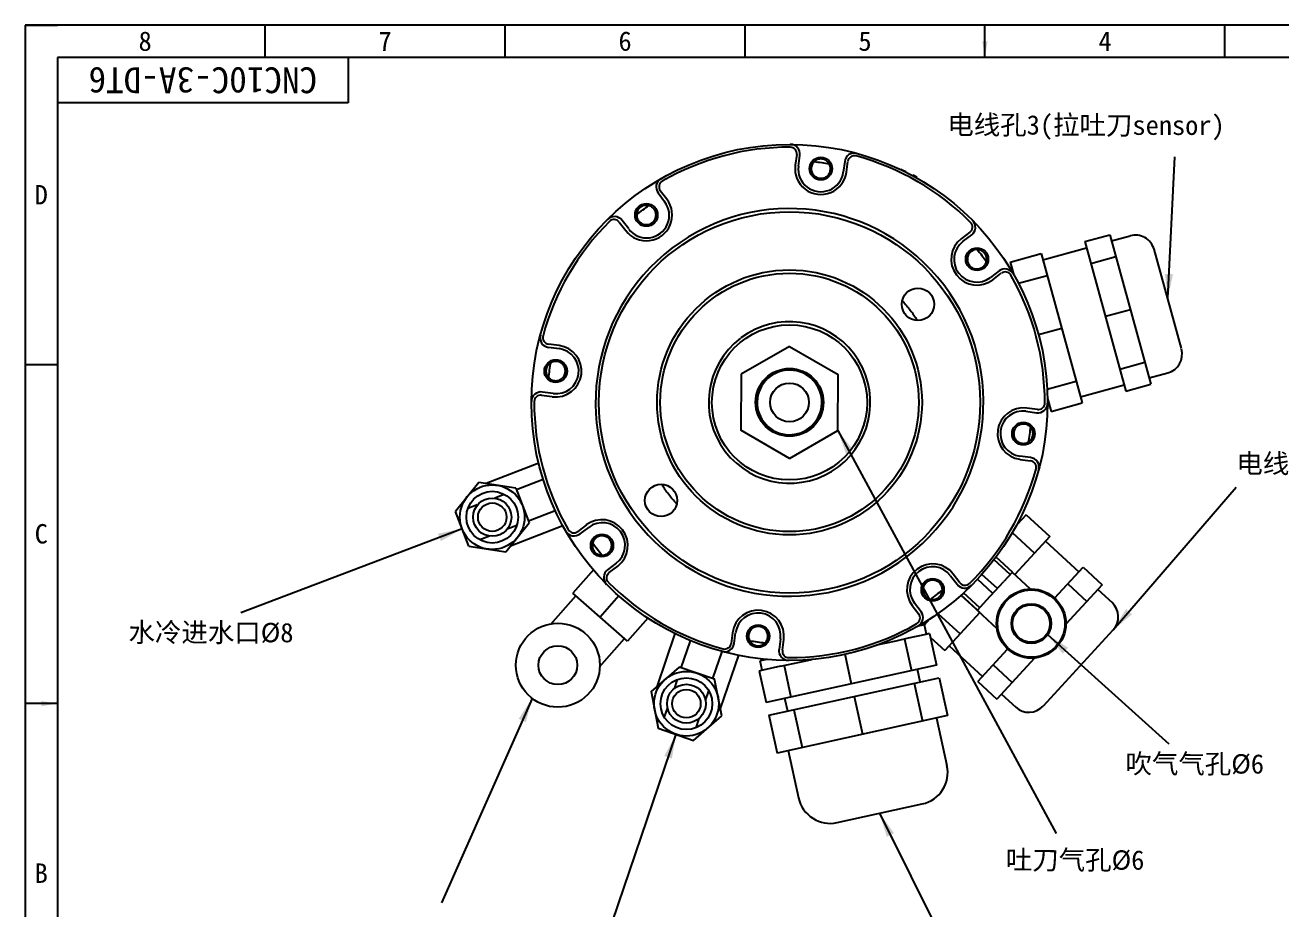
# Model space of a CAD drawing. Header units: millimetres. Extents: x 547 to 2149, y 622 to 1790.
# Drawn here: x 546.7 to 741.2, y 1414.4 to 1551.3 of the extents above; entities that cross this region are included whole.
import ezdxf

# ---------------------------------------------------------------- set-up
doc = ezdxf.new("R2010")
doc.units = ezdxf.units.MM
for name, color, linetype in [('中文标注', 3, 'Continuous'), ('仅图框使用', 7, 'Continuous'), ('元器件与线路', 7, 'Continuous'), ('英文数字标注', 3, 'Continuous')]:
    doc.layers.add(name, color=color, linetype=linetype)
doc.styles.add('isocp', font='isocp.shx', dxfattribs={"height": 3.5})
doc.styles.get("Standard").update_dxf_attribs({"font": 'txt', "bigfont": 'gbcbig.shx'})
doc.dimstyles.new('GB-35$7', dxfattribs={"dimscale": 1.5, "dimtxt": 5, "dimasz": 2, "dimexe": 0.5, "dimexo": 0, "dimgap": 0.875, "dimtad": 1, "dimlfac": 2, "dimdsep": 46, "dimtxsty": 'Standard', "dimcen": 0, "dimaunit": 1, "dimadec": 4, "dimazin": 0, "dimtfac": 1, "dimtmove": 0, "dimatfit": 0, "dimfxl": 0, "dimtolj": 1, "dimtzin": 0, "dimarcsym": 0})
doc.dimstyles.new('ISO-25', dxfattribs={"dimtxt": 2.5, "dimasz": 2.5, "dimexe": 1.25, "dimexo": 0.625, "dimtad": 1, "dimtxsty": 'Standard', "dimcen": 2.5, "dimadec": 0, "dimazin": 0, "dimtfac": 1, "dimtmove": 0, "dimatfit": 3, "dimfxl": 0, "dimarcsym": 0})

msp = doc.modelspace()

# ---------------------------------------------------------------- linework, layer by layer
at = {"layer": '仅图框使用'}
for p, q in [((546.73, 1551.28), (546.73, 1341.28)), ((843.73, 1551.28), (546.73, 1551.28)), ((546.73, 1551.28), (551.73, 1551.28)), ((583.86, 1546.28), (583.86, 1551.28)), ((620.98, 1546.28), (620.98, 1551.28)), ((658.11, 1546.28), (658.11, 1551.28)), ((732.36, 1546.28), (732.36, 1551.28)), ((551.73, 1546.28), (551.73, 1346.28)), ((838.73, 1546.28), (551.73, 1546.28)), ((596.73, 1546.28), (596.73, 1539.28)), ((596.73, 1539.28), (551.73, 1539.28)), ((546.73, 1498.78), (551.73, 1498.78))]:
    msp.add_line(p, q, dxfattribs=at)
at = {"layer": '元器件与线路'}
for p, q in [((666.1, 1531.26), (665.88, 1529.6)), ((666.37, 1529.46), (666.59, 1531.12)), ((673.53, 1530.19), (673.31, 1528.53)), ((673.81, 1528.54), (674.03, 1530.2)), ((682.22, 1529.03), (682.34, 1528.96)), ((682.34, 1528.96), (682.98, 1528.63)), ((684.75, 1527.7), (684.11, 1528.04)), ((644.66, 1525.31), (645.67, 1523.98)), ((646.02, 1524.33), (645, 1525.66)), ((638.65, 1520.81), (639.66, 1519.48)), ((640.11, 1519.73), (639.09, 1521.06)), ((692.9, 1519.24), (691.57, 1518.23)), ((691.88, 1517.83), (693.21, 1518.84)), ((710.69, 1517.79), (714.54, 1518.85)), ((714.54, 1518.85), (720.9, 1495.71)), ((714.81, 1517.89), (717.7, 1518.69)), ((704.2, 1514.98), (710.95, 1516.83)), ((710.69, 1517.79), (717.04, 1494.65)), ((725.61, 1501.22), (721.39, 1516.59)), ((699.11, 1514.61), (703.94, 1515.94)), ((699.11, 1514.61), (699.62, 1512.79)), ((703.94, 1515.94), (710.29, 1492.8)), ((711.62, 1514.41), (715.47, 1515.47)), ((697.41, 1513.23), (696.08, 1512.21)), ((696.43, 1511.87), (697.76, 1512.88)), ((700.41, 1511.32), (704.87, 1512.55)), ((713.86, 1506.22), (717.72, 1507.28)), ((703.52, 1503.38), (707.12, 1504.37)), ((629.35, 1501.71), (627.69, 1501.93)), ((627.69, 1501.42), (629.35, 1501.21)), ((665.01, 1501.55), (657.5, 1497.24)), ((665.01, 1501.55), (672.5, 1497.21)), ((716.11, 1498.04), (719.97, 1499.1)), ((657.5, 1497.24), (657.48, 1488.58)), ((672.48, 1488.55), (672.5, 1497.21)), ((720.64, 1496.68), (723.53, 1497.47)), ((704.87, 1494.95), (709.36, 1496.19)), ((710.03, 1493.76), (716.78, 1495.62)), ((717.04, 1494.65), (720.9, 1495.71)), ((626.63, 1494), (628.28, 1493.78)), ((628.42, 1494.27), (626.76, 1494.5)), ((704.92, 1493.5), (705.47, 1491.47)), ((701.56, 1491.52), (703.22, 1491.29)), ((703.36, 1491.79), (701.7, 1492.01)), ((705.47, 1491.47), (710.29, 1492.8)), ((664.97, 1484.23), (657.48, 1488.58)), ((664.97, 1484.23), (672.48, 1488.55)), ((702.29, 1484.35), (700.63, 1484.58)), ((700.64, 1484.08), (702.3, 1483.86)), ((626.19, 1483.48), (618.06, 1480.34)), ((616.92, 1480.52), (613.3, 1476.03)), ((622.63, 1479.63), (616.92, 1480.52)), ((622.63, 1479.63), (624.71, 1474.24)), ((626.89, 1480.96), (622.73, 1479.36)), ((620.86, 1478.64), (619.4, 1478.07)), ((615.38, 1470.64), (613.3, 1476.03)), ((616.67, 1477.02), (615.37, 1476.52)), ((628.76, 1476.12), (624.6, 1474.51)), ((621.08, 1469.75), (624.71, 1474.24)), ((622.79, 1473.84), (621.33, 1473.28)), ((629.93, 1473.79), (621.81, 1470.65)), ((633.56, 1473.92), (632.23, 1472.91)), ((701.59, 1475.51), (700.24, 1474.04)), ((701.59, 1475.51), (705.27, 1472.12)), ((618.56, 1472.18), (617.1, 1471.61)), ((632.6, 1472.54), (633.93, 1473.55)), ((699.42, 1472.74), (702.89, 1469.54)), ((705.27, 1472.12), (699.85, 1466.24)), ((615.38, 1470.64), (621.08, 1469.75)), ((704.59, 1471.39), (709.74, 1466.65)), ((638.17, 1467.99), (636.84, 1466.97)), ((699.14, 1466.24), (696.63, 1468.54)), ((699.48, 1466.61), (696.94, 1468.94)), ((634.64, 1466.96), (631.48, 1463.38)), ((637.08, 1466.55), (638.41, 1467.56)), ((689.89, 1466.07), (690.91, 1464.74)), ((691.34, 1464.98), (690.32, 1466.31)), ((697.15, 1464.08), (694.75, 1466.27)), ((699.48, 1466.61), (698.14, 1465.16)), ((702.29, 1463.99), (699.47, 1466.59)), ((706.05, 1462.64), (710.42, 1467.38)), ((710.42, 1467.38), (713.36, 1464.67)), ((696.45, 1463.31), (694.05, 1465.51)), ((695.44, 1462.21), (698.14, 1465.16)), ((713.36, 1464.67), (707.75, 1458.58)), ((708.04, 1464.8), (710.98, 1462.09)), ((628.09, 1458.58), (631.95, 1462.96)), ((639.93, 1455.94), (631.48, 1463.38)), ((638.6, 1462.94), (635.71, 1459.66)), ((694.43, 1460.35), (691.51, 1463.04)), ((694.07, 1460.73), (691.53, 1463.06)), ((694.43, 1461.12), (691.91, 1463.41)), ((695.44, 1462.21), (694.07, 1460.73)), ((712.69, 1463.94), (714.89, 1461.91)), ((683.97, 1461.46), (684.98, 1460.13)), ((685.34, 1460.49), (684.33, 1461.82)), ((687.95, 1460.23), (691.4, 1457.05)), ((694.43, 1460.35), (689.01, 1454.47)), ((697.18, 1457.82), (694.05, 1460.71)), ((643.08, 1459.51), (639.93, 1455.94)), ((685.85, 1458.46), (684.82, 1458.24)), ((685.85, 1458.46), (686.69, 1459.38)), ((686.17, 1457), (685.85, 1458.46)), ((635.6, 1451.97), (639.46, 1456.35)), ((647.26, 1457.12), (644.45, 1448.88)), ((656.18, 1457.25), (655.96, 1455.59)), ((656.43, 1455.6), (656.65, 1457.25)), ((663.59, 1456.32), (663.37, 1454.67)), ((683.36, 1456.38), (681.44, 1455.96)), ((686.1, 1456.98), (683.36, 1456.38)), ((686.66, 1457.1), (686.1, 1456.98)), ((686.18, 1457.07), (686.22, 1457.05)), ((686.66, 1457.1), (687.73, 1452.22)), ((686.79, 1456.52), (689.01, 1454.47)), ((704.27, 1445.94), (715.07, 1457.67)), ((649.62, 1455.98), (648.2, 1451.83)), ((653.12, 1450.15), (654.55, 1454.35)), ((663.89, 1454.53), (664.11, 1456.19)), ((681.44, 1455.96), (678.47, 1455.31)), ((682.8, 1456.26), (683.87, 1451.37)), ((689.69, 1455.2), (694.84, 1450.46)), ((694.12, 1449.68), (698.74, 1454.69)), ((657.1, 1453.76), (654.28, 1445.52)), ((661.48, 1453.12), (660.45, 1452.89)), ((660.77, 1451.43), (660.45, 1452.89)), ((663.59, 1452.05), (668.48, 1453.12)), ((673.53, 1453.97), (674.54, 1449.33)), ((702.91, 1453.32), (697.06, 1446.97)), ((660.85, 1451.45), (660.29, 1451.32)), ((660.29, 1451.32), (661.36, 1446.44)), ((663.59, 1452.05), (660.85, 1451.45)), ((687.73, 1452.22), (661.36, 1446.44)), ((664.15, 1452.17), (665.22, 1447.29)), ((685.23, 1449.62), (684.8, 1451.58)), ((696.5, 1452.27), (699.44, 1449.56)), ((647.63, 1450), (647.15, 1448.58)), ((661.79, 1444.48), (688.16, 1450.27)), ((684.3, 1449.42), (685.58, 1443.56)), ((688.16, 1450.27), (689.44, 1444.41)), ((694.12, 1449.68), (697.06, 1446.97)), ((652.01, 1446.74), (652.52, 1448.23)), ((664.72, 1445.13), (664.29, 1447.08)), ((674.97, 1447.38), (676.26, 1441.52)), ((697.78, 1447.75), (699.99, 1445.72)), ((646.1, 1445.68), (645.6, 1444.22)), ((654.5, 1444.39), (654.28, 1445.52)), ((665.65, 1445.33), (666.93, 1439.47)), ((650.98, 1443.97), (650.49, 1442.54)), ((661.79, 1444.48), (663.07, 1438.62)), ((689.44, 1444.41), (663.07, 1438.62)), ((687.73, 1444.03), (689.34, 1436.71)), ((664.78, 1439), (666.39, 1431.67)), ((672.34, 1427.86), (685.53, 1430.75))]:
    msp.add_line(p, q, dxfattribs=at)
msp.add_lwpolyline([(654.5, 1444.39), (653.39, 1450.05), (647.93, 1451.92), (643.58, 1448.13), (644.69, 1442.46), (650.15, 1440.59)], close=True, dxfattribs=at)
for centre, radius in [((664.99, 1492.89), 39.93), ((669.84, 1529.07), 1.75), ((664.99, 1492.89), 29.5), ((642.84, 1521.9), 1.75), ((694, 1515.05), 1.75), ((664.99, 1492.89), 20.5), ((664.99, 1492.89), 20), ((684.86, 1508.07), 2.5), ((664.99, 1492.89), 12), ((628.82, 1497.74), 1.75), ((664.99, 1492.89), 5.25), ((664.99, 1492.89), 3), ((701.17, 1488.05), 1.75), ((619, 1475.13), 5), ((645.12, 1477.72), 2.5), ((619, 1475.13), 4), ((619, 1475.13), 2.96), ((619, 1475.13), 2.2), ((635.98, 1470.74), 1.75), ((687.14, 1463.89), 1.75), ((702.39, 1458.66), 5.36), ((702.39, 1458.66), 5.2), ((702.39, 1458.66), 3.07), ((702.39, 1458.66), 2.9), ((629.15, 1452.22), 6.5), ((660.14, 1456.72), 1.75), ((629.15, 1452.22), 3), ((649.04, 1446.26), 5), ((649.04, 1446.26), 4), ((649.04, 1446.26), 3), ((649.04, 1446.26), 2.2)]:
    msp.add_circle(centre, radius, dxfattribs=at)
for centre, radius, start, end in [((664.99, 1492.89), 39.5, 89.8206, 119.9042), ((665.11, 1531.32), 1.5, 352.3661, 89.8282), ((665.11, 1531.39), 1, 352.3661, 89.8282), ((675.02, 1529.99), 1.5, 74.904, 172.3661), ((675.02, 1530.07), 1, 74.904, 172.3661), ((664.99, 1492.89), 39.5, 44.8283, 74.9041), ((669.84, 1529.07), 4, 172.3661, 352.3661), ((669.84, 1529), 3.5, 172.3661, 352.3661), ((645.85, 1526.22), 1.5, 119.904, 217.3661), ((645.8, 1526.27), 1, 119.904, 217.3661), ((642.84, 1521.9), 4, 217.3661, 37.3661), ((664.99, 1492.89), 30, 307.3661, 307.2779), ((642.89, 1521.85), 3.5, 217.3661, 37.3661), ((664.99, 1492.89), 39.5, 134.8155, 164.904), ((637.9, 1520.15), 1.5, 37.3661, 134.8282), ((637.85, 1520.2), 1, 37.3661, 134.8282), ((692.3, 1520.04), 1, 307.3661, 44.8282), ((692.25, 1519.99), 1.5, 307.3661, 44.8282), ((718.49, 1515.79), 3, 15.3661, 105.3661), ((694, 1515.05), 4, 127.3661, 307.3661), ((693.95, 1515), 3.5, 127.3661, 307.3661), ((698.32, 1512.04), 1.5, 29.904, 127.3661), ((698.37, 1512.09), 1, 29.904, 127.3661), ((664.99, 1492.89), 39.5, 359.8281, 29.9041), ((664.99, 1492.89), 12.5, 127.3661, 127.109), ((627.89, 1502.9), 1.5, 164.904, 262.3661), ((627.82, 1502.92), 1, 164.904, 262.3661), ((628.82, 1497.74), 4, 262.3661, 82.3661), ((628.89, 1497.74), 3.5, 262.3661, 82.3661), ((722.73, 1500.36), 3, 285.3661, 15.3661), ((664.99, 1492.89), 5, 59.8661, 239.8661), ((664.99, 1492.89), 5, 239.8661, 59.8661), ((626.56, 1493.01), 1.5, 82.3661, 179.8282), ((626.49, 1493.01), 1, 82.3661, 179.8282), ((664.99, 1492.89), 39.5, 179.8282, 209.9042), ((701.17, 1488.05), 4, 82.3661, 262.3661), ((701.1, 1488.05), 3.5, 82.3661, 262.3661), ((703.42, 1492.78), 1.5, 262.3661, 359.8282), ((703.49, 1492.78), 1, 262.3661, 359.8282), ((702.09, 1482.87), 1.5, 344.904, 82.3661), ((702.16, 1482.87), 1, 344.904, 82.3661), ((664.99, 1492.89), 39.5, 314.8287, 344.904), ((635.98, 1470.74), 4, 307.3661, 127.3661), ((636.05, 1470.77), 3.5, 307.3661, 127.3661), ((631.68, 1473.73), 1.5, 209.904, 307.3661), ((631.62, 1473.7), 1, 209.904, 307.3661), ((637.75, 1465.78), 1.5, 127.3661, 224.8282), ((637.69, 1465.75), 1, 127.3661, 224.8282), ((687.15, 1463.89), 4, 37.3661, 217.3661), ((687.11, 1463.95), 3.5, 37.3661, 217.3661), ((664.99, 1492.89), 39.5, 224.8283, 254.904), ((692.1, 1465.65), 1.5, 217.3661, 314.8282), ((692.13, 1465.59), 1, 217.3661, 314.8282), ((660.14, 1456.72), 4, 352.3661, 172.3661), ((660.12, 1456.79), 3.5, 352.3661, 172.3661), ((684.15, 1459.58), 1.5, 299.904, 37.3661), ((712.86, 1459.7), 3, 317.3661, 47.3661), ((664.99, 1492.89), 39.5, 269.8282, 299.9048), ((684.19, 1459.52), 1, 299.904, 37.3661), ((654.94, 1455.79), 1.5, 254.904, 352.3661), ((654.97, 1455.72), 1, 254.904, 352.3661), ((664.85, 1454.47), 1.5, 172.3661, 269.8282), ((664.88, 1454.39), 1, 172.3661, 269.8282), ((702.02, 1447.93), 3, 227.3661, 317.3661), ((684.46, 1435.63), 5, 282.3661, 12.3661), ((671.27, 1432.74), 5, 192.3661, 282.3661)]:
    msp.add_arc(centre, radius, start, end, dxfattribs=at)
for points, start_tangent, end_tangent in [([(669.46, 1530.52), (668.94, 1530.27), (668.55, 1529.83)], (-0.967642, -0.252326), (-0.50168, -0.865053)), ([(671.33, 1528.87), (671.29, 1529.46), (671.03, 1529.98), (670.6, 1530.37), (670.05, 1530.56), (669.46, 1530.52)], (0.115155, 0.993347), (-0.967642, -0.252326)), ([(668.35, 1529.27), (668.39, 1528.68), (668.65, 1528.16), (669.08, 1527.78), (669.64, 1527.59), (670.22, 1527.62)], (-0.115155, -0.993347), (0.967642, 0.252326)), ([(668.55, 1529.83), (668.35, 1529.27)], (-0.50168, -0.865053), (-0.149109, -0.988821)), ([(668.74, 1530.16), (671.19, 1529.83)], (0.994973, -0.100147), (0.98623, -0.165377)), ([(670.22, 1527.62), (670.74, 1527.87), (671.14, 1528.31)], (0.967642, 0.252326), (0.50168, 0.865053)), ([(671.14, 1528.31), (671.33, 1528.87)], (0.50168, 0.865053), (0.149109, 0.988821)), ([(641.32, 1521.91), (642.3, 1522.68)], (0.774743, 0.632276), (0.795443, 0.606028)), ([(641.55, 1522.66), (641.36, 1522.11), (641.39, 1521.53), (641.65, 1520.99)], (-0.505805, -0.862648), (0.593766, -0.804638)), ([(642.46, 1523.36), (641.94, 1523.1), (641.55, 1522.66)], (-0.967481, -0.252944), (-0.505805, -0.862648)), ([(642.3, 1522.68), (643.23, 1523.38)], (0.795443, 0.606028), (0.813933, 0.580959)), ([(644.03, 1522.81), (643.59, 1523.2), (643.04, 1523.39), (642.46, 1523.36)], (-0.620976, 0.78383), (-0.967481, -0.252944)), ([(644.13, 1521.14), (644.33, 1521.7), (644.29, 1522.28), (644.03, 1522.81)], (0.505805, 0.862648), (-0.593766, 0.804638)), ([(641.65, 1520.99), (642.09, 1520.61), (642.64, 1520.42), (643.22, 1520.45)], (0.620976, -0.78383), (0.967481, 0.252944)), ([(643.22, 1520.45), (643.75, 1520.71), (644.13, 1521.14)], (0.967481, 0.252944), (0.505805, 0.862648)), ([(695.3, 1514.3), (695.49, 1514.85), (695.45, 1515.43), (695.2, 1515.95), (694.76, 1516.34), (694.21, 1516.53), (693.62, 1516.5)], (0.504478, 0.863424), (-0.966426, -0.256944)), ([(694.01, 1516.57), (694.76, 1515.62)], (0.632752, -0.774355), (0.607995, -0.793941)), ([(692.7, 1515.8), (692.52, 1515.25), (692.55, 1514.67), (692.81, 1514.14), (693.24, 1513.75), (693.79, 1513.56), (694.38, 1513.6)], (-0.504478, -0.863424), (0.966426, 0.256944)), ([(693.09, 1516.24), (692.7, 1515.8)], (-0.78383, -0.620976), (-0.504478, -0.863424)), ([(693.62, 1516.5), (693.09, 1516.24)], (-0.966426, -0.256944), (-0.804638, -0.593766)), ([(694.76, 1515.62), (695.47, 1514.65)], (0.606159, -0.795344), (0.580549, -0.814225)), ([(694.38, 1513.6), (694.91, 1513.85)], (0.966426, 0.256944), (0.804638, 0.593766)), ([(694.91, 1513.85), (695.3, 1514.3)], (0.78383, 0.620976), (0.504478, 0.863424)), ([(682.5, 1508.58), (683.67, 1507.15), (684.73, 1505.65)], (0.66716, -0.744915), (0.542883, -0.839808)), ([(628.43, 1499.19), (627.91, 1498.94), (627.52, 1498.5)], (-0.967253, -0.253813), (-0.505254, -0.862971)), ([(627.73, 1496.64), (628.06, 1499.09)], (0.100133, 0.994974), (0.165409, 0.986225)), ([(629.02, 1499.23), (628.43, 1499.19)], (-0.993347, 0.115155), (-0.967253, -0.253813)), ([(630.11, 1496.99), (630.3, 1497.54), (630.27, 1498.12), (630.01, 1498.65), (629.57, 1499.04), (629.02, 1499.23)], (0.505254, 0.862971), (-0.988821, 0.149109)), ([(627.52, 1498.5), (627.33, 1497.95), (627.36, 1497.37), (627.62, 1496.84), (628.06, 1496.45), (628.62, 1496.26)], (-0.505254, -0.862971), (0.988821, -0.149109)), ([(628.62, 1496.26), (629.2, 1496.29)], (0.993347, -0.115155), (0.967253, 0.253813)), ([(629.2, 1496.29), (629.73, 1496.55), (630.11, 1496.99)], (0.967253, 0.253813), (0.505254, 0.862971)), ([(700.78, 1489.49), (700.26, 1489.24), (699.87, 1488.8)], (-0.967253, -0.253813), (-0.505254, -0.862971)), ([(701.37, 1489.53), (700.78, 1489.49)], (-0.993347, 0.115155), (-0.967253, -0.253813)), ([(702.46, 1487.29), (702.66, 1487.84), (702.62, 1488.42), (702.37, 1488.95), (701.93, 1489.34), (701.37, 1489.53)], (0.505254, 0.862971), (-0.988821, 0.149109)), ([(699.87, 1488.8), (699.68, 1488.25), (699.72, 1487.67), (699.97, 1487.14), (700.41, 1486.75), (700.97, 1486.56)], (-0.505254, -0.862971), (0.988821, -0.149109)), ([(702.25, 1489.15), (701.93, 1486.7)], (-0.100133, -0.994974), (-0.165409, -0.986225)), ([(700.97, 1486.56), (701.56, 1486.6)], (0.993347, -0.115155), (0.967253, 0.253813)), ([(701.56, 1486.6), (702.08, 1486.85), (702.46, 1487.29)], (0.967253, 0.253813), (0.505254, 0.862971)), ([(647.49, 1477.21), (646.31, 1478.64), (645.26, 1480.14)], (-0.66716, 0.744915), (-0.542883, 0.839808)), ([(635.07, 1471.93), (634.68, 1471.49)], (-0.78383, -0.620976), (-0.504478, -0.863424)), ([(635.6, 1472.19), (635.07, 1471.93)], (-0.966426, -0.256944), (-0.804638, -0.593766)), ([(637.28, 1469.99), (637.47, 1470.54), (637.43, 1471.12), (637.18, 1471.65), (636.74, 1472.04), (636.19, 1472.23), (635.6, 1472.19)], (0.504478, 0.863424), (-0.966426, -0.256944)), ([(634.68, 1471.49), (634.5, 1470.94), (634.53, 1470.36), (634.79, 1469.84), (635.22, 1469.45), (635.77, 1469.26), (636.36, 1469.29)], (-0.504478, -0.863424), (0.966426, 0.256944)), ([(635.23, 1470.17), (634.51, 1471.14)], (-0.606159, 0.795344), (-0.580549, 0.814225)), ([(635.98, 1469.22), (635.23, 1470.17)], (-0.632752, 0.774355), (-0.607995, 0.793941)), ([(636.89, 1469.55), (637.28, 1469.99)], (0.78383, 0.620976), (0.504478, 0.863424)), ([(636.36, 1469.29), (636.89, 1469.55)], (0.966426, 0.256944), (0.804638, 0.593766)), ([(685.85, 1464.64), (685.66, 1464.09), (685.69, 1463.51), (685.95, 1462.98)], (-0.505805, -0.862648), (0.593766, -0.804638)), ([(686.77, 1465.34), (686.24, 1465.08), (685.85, 1464.64)], (-0.967481, -0.252944), (-0.505805, -0.862648)), ([(688.34, 1464.8), (687.9, 1465.18), (687.34, 1465.37), (686.77, 1465.34)], (-0.620976, 0.78383), (-0.967481, -0.252944)), ([(688.44, 1463.13), (688.63, 1463.68), (688.6, 1464.26), (688.34, 1464.8)], (0.505805, 0.862648), (-0.593766, 0.804638)), ([(685.95, 1462.98), (686.39, 1462.59), (686.95, 1462.4), (687.52, 1462.43)], (0.620976, -0.78383), (0.967481, 0.252944)), ([(687.69, 1463.11), (686.75, 1462.41)], (-0.795443, -0.606028), (-0.813933, -0.580959)), ([(687.52, 1462.43), (688.05, 1462.69), (688.44, 1463.13)], (0.967481, 0.252944), (0.505805, 0.862648)), ([(688.67, 1463.88), (687.69, 1463.11)], (-0.774743, -0.632276), (-0.795443, -0.606028)), ([(661.63, 1456.52), (661.59, 1457.11), (661.34, 1457.63), (660.9, 1458.01), (660.35, 1458.2), (659.77, 1458.17)], (0.115155, 0.993347), (-0.967642, -0.252326)), ([(658.66, 1456.92), (658.7, 1456.33), (658.95, 1455.81), (659.39, 1455.42), (659.94, 1455.23), (660.52, 1455.27)], (-0.115155, -0.993347), (0.967642, 0.252326)), ([(658.85, 1457.48), (658.66, 1456.92)], (-0.50168, -0.865053), (-0.149109, -0.988821)), ([(659.77, 1458.17), (659.24, 1457.92), (658.85, 1457.48)], (-0.967642, -0.252326), (-0.50168, -0.865053)), ([(661.44, 1455.96), (661.63, 1456.52)], (0.50168, 0.865053), (0.149109, 0.988821)), ([(661.24, 1455.63), (658.8, 1455.96)], (-0.994973, 0.100147), (-0.98623, 0.165377)), ([(660.52, 1455.27), (661.05, 1455.52), (661.44, 1455.96)], (0.967642, 0.252326), (0.50168, 0.865053))]:
    msp.add_spline(points, degree=3, dxfattribs=dict(at, start_tangent=start_tangent, end_tangent=end_tangent))

# ---------------------------------------------------------------- texts
at = {"layer": '中文标注', "char_height": 3, "attachment_point": 1, "rotation": 359.8661, "style": 'isocp'}
for s, insert, width in [('{\\fSimSun|b0|i0|c134|p2;电线孔\\fSimSun|b0|i0|c0|p2;3(\\fSimSun|b0|i0|c134|p2;拉吐刀sensor)}', (689.41, 1537.37), 46.272), ('{\\fSimSun|b0|i0|c134|p2;电线孔2(sensor线)}', (734.13, 1484.95), 36.2994), ('{\\fSimSun|b0|i0|c134|p2;水冷进水口%%C8}', (562.73, 1458.82), 28.2326), ('{\\fSimSun|b0|i0|c134|p2;吹气气孔%%C6}', (716.97, 1438.49), 23.1215), ('{\\fSimSun|b0|i0|c134|p2;吐刀气孔%%C6}', (698.46, 1423.61), 21.5788)]:
    msp.add_mtext(s, dxfattribs=dict(at, insert=insert, width=width))
at = {"layer": '仅图框使用', "char_height": 3, "attachment_point": 5}
for s, insert, width in [('{\\fSimSun|b0|i0|c134|p2;8}', (565.3, 1548.78), 37.125), ('{\\fSimSun|b0|i0|c134|p2;7}', (602.42, 1548.78), 37.125), ('{\\fSimSun|b0|i0|c134|p2;6}', (639.55, 1548.78), 37.125), ('{\\fSimSun|b0|i0|c134|p2;5}', (676.67, 1548.78), 37.125), ('{\\fSimSun|b0|i0|c134|p2;4}', (713.8, 1548.78), 37.125), ('{\\fSimSun|b0|i0|c134|p2;D}', (549.23, 1525.03), 5), ('{\\fSimSun|b0|i0|c134|p2;C}', (549.23, 1472.53), 5), ('{\\fSimSun|b0|i0|c134|p2;B}', (549.23, 1420.03), 5)]:
    msp.add_mtext(s, dxfattribs=dict(at, insert=insert, width=width))
at = {"layer": '英文数字标注', "insert": (574.23, 1542.78), "char_height": 4, "width": 45, "attachment_point": 5, "rotation": 180}
msp.add_mtext('{\\fSimSun|b0|i0|c134|p2;CNC10C-3A-DT6}', dxfattribs=at)

# ---------------------------------------------------------------- leaders
at = {"layer": '中文标注'}
for points in [[(723.52, 1509.01), (724.59, 1530.9)], [(672.48, 1488.55), (706.27, 1426.18)], [(715.07, 1457.67), (734.1, 1479.75)], [(614.34, 1473.33), (580.12, 1460.32)], [(704.89, 1456.97), (723.66, 1440.05)], [(625.16, 1447.09), (611.17, 1415.43)], [(647.42, 1441.52), (636.07, 1408.22)], [(678.93, 1429.31), (690.31, 1406.39)]]:
    msp.add_leader(points, dimstyle='GB-35$7', override={"dimasz": 2.5, "dimgap": 0.875, "dimtad": 0}, dxfattribs=at)
at = {"layer": '仅图框使用'}
for points in [[(695.23, 1546.28), (695.23, 1551.28)], [(551.73, 1446.28), (546.73, 1446.28)]]:
    msp.add_leader(points, dimstyle='ISO-25', override={"dimgap": 0.625, "dimtad": 0}, dxfattribs=at)

doc.saveas('drawing.dxf')
